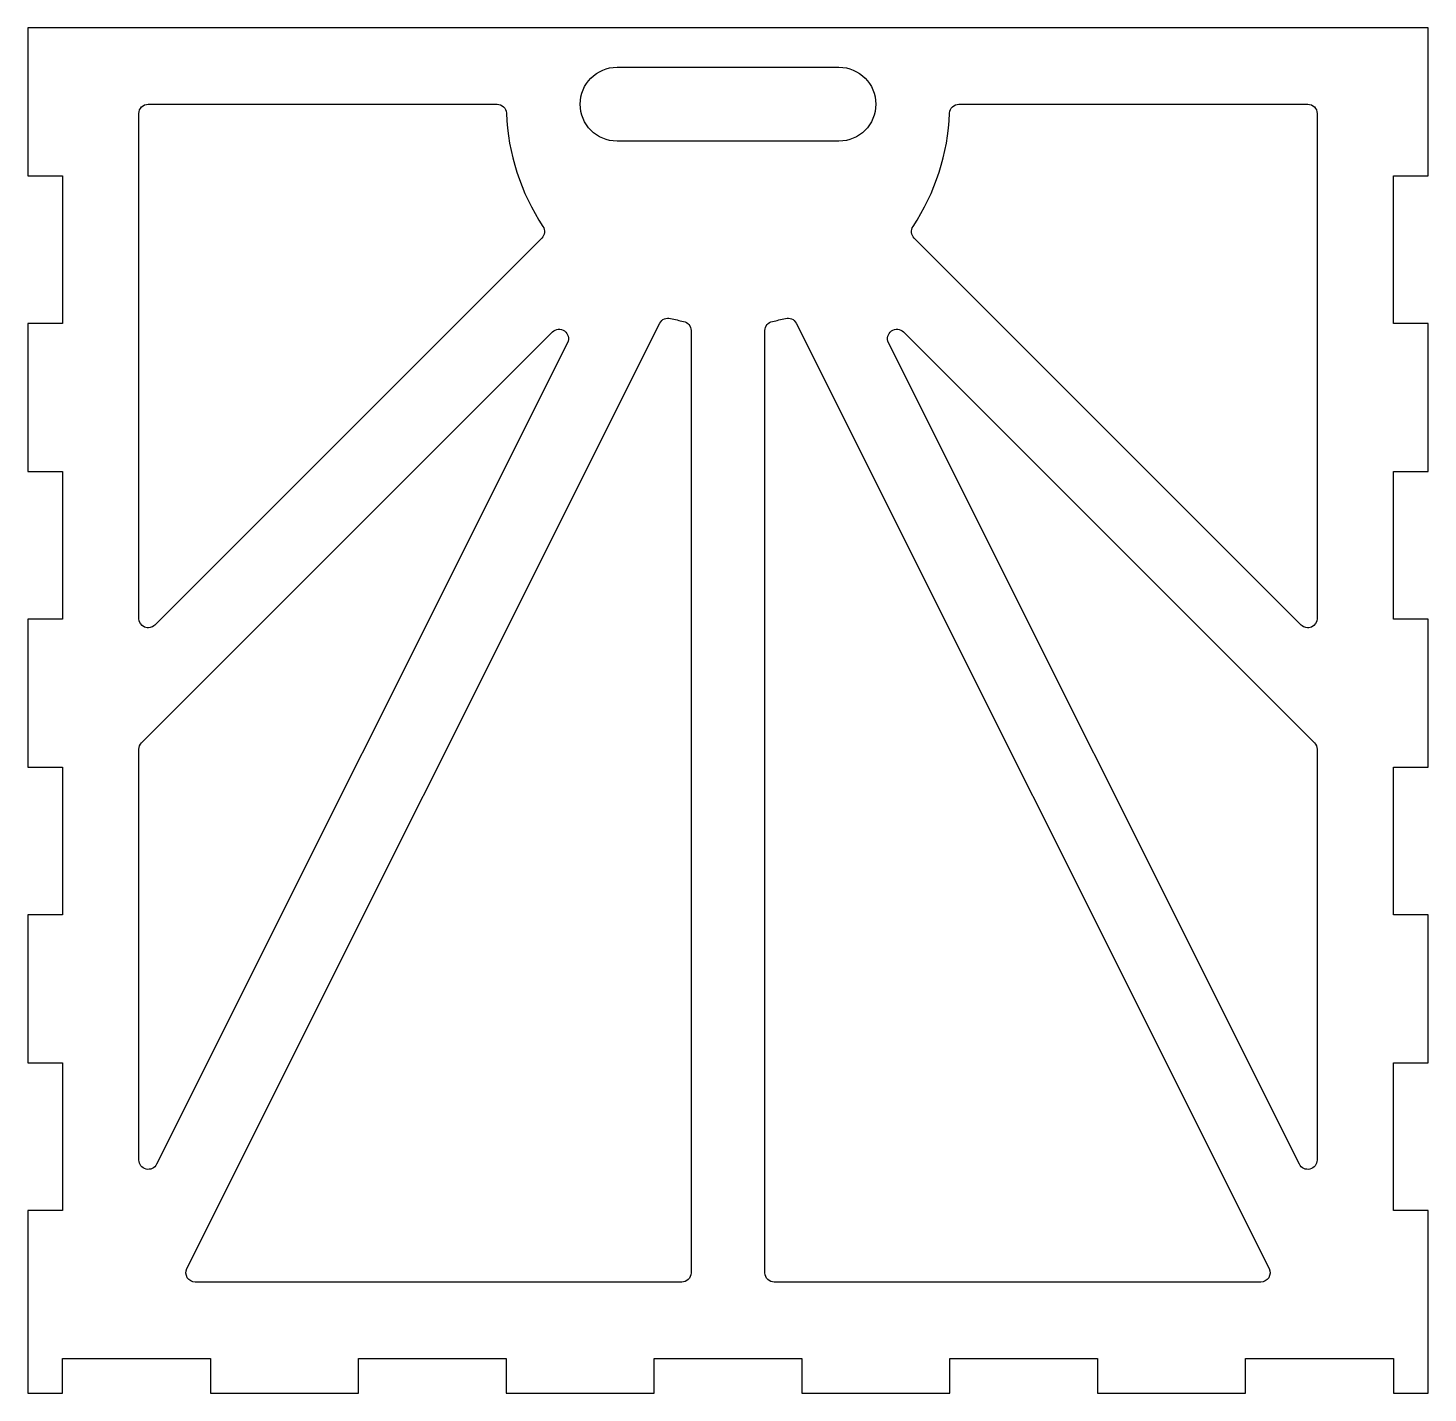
# Model space of a CAD drawing. Header units: inches. Extents: x -0.5 to 18.5, y -0.5 to 18.
import ezdxf

# ---------------------------------------------------------------- set-up
doc = ezdxf.new("R2010")
doc.units = ezdxf.units.IN
doc.header["$MEASUREMENT"] = 0

msp = doc.modelspace()

# ---------------------------------------------------------------- linework, layer by layer
msp.add_lwpolyline([(0, -0.469), (0, 0), (2, 0), (2, -0.469), (4, -0.469), (4, 0), (6, 0), (6, -0.469), (8, -0.469), (8, 0), (10, 0), (10, -0.469), (12, -0.469), (12, 0), (14, 0), (14, -0.469), (16, -0.469), (16, 0), (18, 0), (18, -0.469), (18.469, -0.469), (18.469, 2), (18, 2), (18, 4), (18.469, 4), (18.469, 6), (18, 6), (18, 8), (18.469, 8), (18.469, 10), (18, 10), (18, 12), (18.469, 12), (18.469, 14), (18, 14), (18, 16), (18.469, 16), (18.469, 18), (-0.469, 18), (-0.469, 16), (0, 16), (0, 14), (-0.469, 14), (-0.469, 12), (0, 12), (0, 10), (-0.469, 10), (-0.469, 8), (0, 8), (0, 6), (-0.469, 6), (-0.469, 4), (0, 4), (0, 2), (-0.469, 2), (-0.469, -0.469)], close=True)
for points in [[(10.5, 17.469, -1), (10.5, 16.469), (7.5, 16.469, -1), (7.5, 17.469)], [(1.031, 10.011), (1.031, 16.843, -0.414214), (1.157, 16.969), (5.877, 16.969, -0.402453), (6.002, 16.848, 0.136707), (6.497, 15.315, -0.35632), (6.481, 15.157), (1.246, 9.922, -0.668179)], [(11.503, 15.315, 0.136707), (11.998, 16.848, -0.402453), (12.123, 16.969), (16.843, 16.969, -0.414214), (16.969, 16.843), (16.969, 10.011, -0.668179), (16.754, 9.922), (11.519, 15.157, -0.35632)], [(8.374, 1.031), (1.794, 1.031, -0.557537), (1.681, 1.214), (8.078, 14.006, -0.35632), (8.223, 14.071, 0.015103), (8.399, 14.03, -0.35632), (8.5, 13.906), (8.5, 1.157, -0.414214)], [(16.206, 1.031), (9.626, 1.031, -0.414214), (9.5, 1.157), (9.5, 13.906, -0.35632), (9.601, 14.03, 0.015103), (9.777, 14.071, -0.35632), (9.922, 14.006), (16.319, 1.214, -0.557537)], [(1.031, 2.683), (1.031, 8.241, -0.198912), (1.068, 8.33), (6.626, 13.887, -0.850804), (6.828, 13.742), (1.27, 2.627, -0.791418)], [(16.969, 8.241), (16.969, 2.683, -0.791418), (16.73, 2.627), (11.172, 13.742, -0.850804), (11.374, 13.887), (16.932, 8.33, -0.198912)]]:
    msp.add_lwpolyline(points, format="xyb", close=True)

doc.saveas('drawing.dxf')
